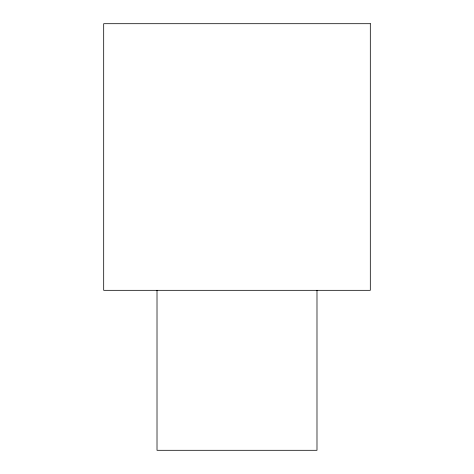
<?xml version="1.0" encoding="UTF-8"?>
<svg xmlns="http://www.w3.org/2000/svg" width="474" height="474" viewBox="0 0 474 474"><rect width="100%" height="100%" fill="white"/><g stroke="black" fill="none" stroke-linecap="round" stroke-linejoin="round"><path stroke-width="0.71" d="M316.988 290.325L316.988 450.3L157.013 450.3L157.013 290.325M370.312 23.7L103.688 23.7L103.688 290.325L370.312 290.325L370.312 23.7"/></g></svg>
